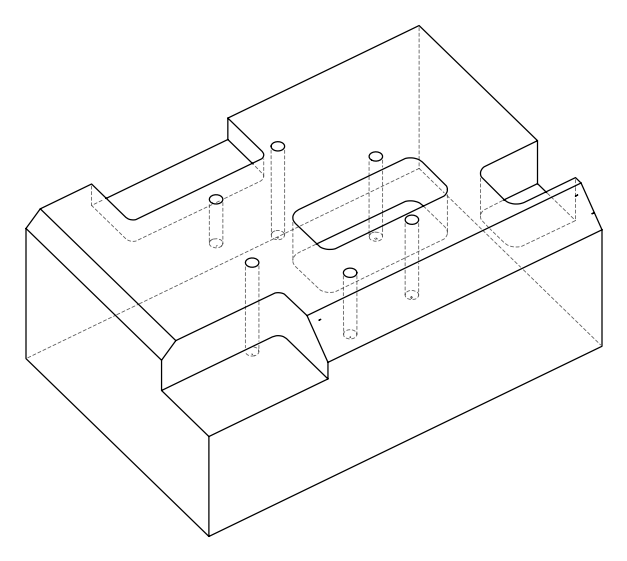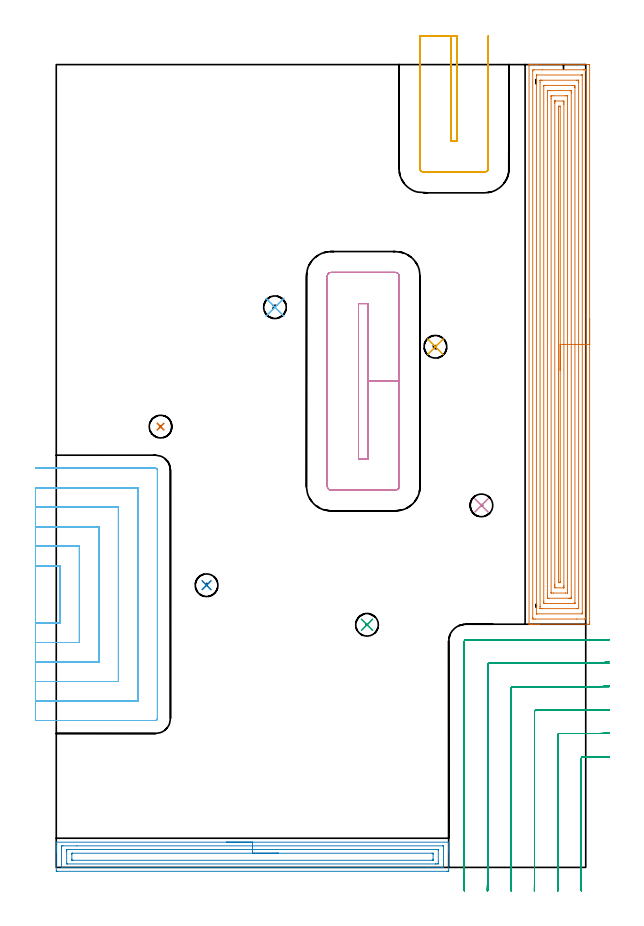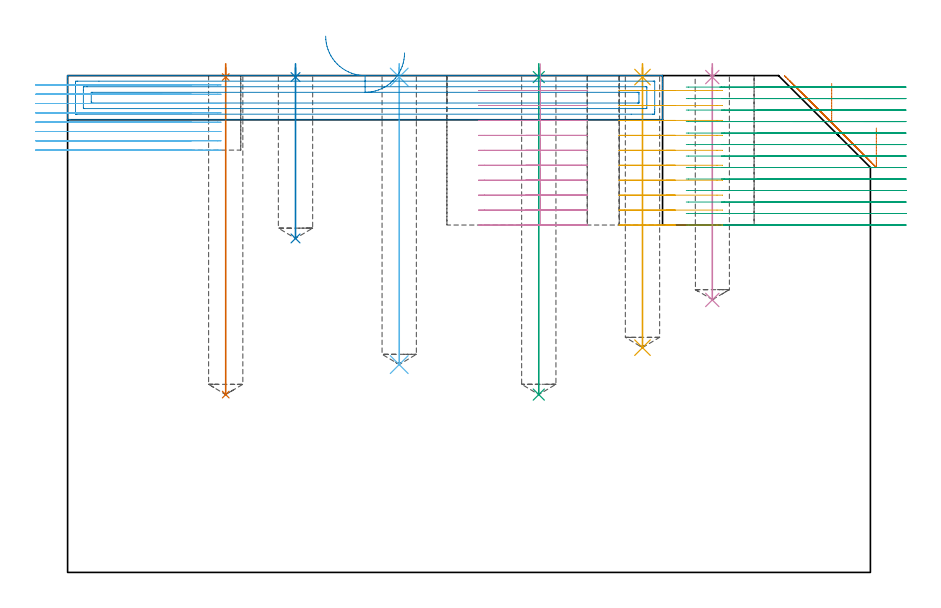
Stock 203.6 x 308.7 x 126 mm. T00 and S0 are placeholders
(PLAN: 18 operations, 5 tool changes, 76 min)
(1 SPOT_DRILL | STEP1POCKET | NXT0321_9005460120000 | 0.03 min | 0 mm3)
(2 SPOT_DRILL_1 | STEP1POCKET_1 | NXT0321_9005460120000 | 0.03 min | 1 mm3)
(3 SPOT_DRILL_2 | STEP1POCKET_2 | NXT0321_9005460120000 | 0.03 min | 0 mm3)
(4 SPOT_DRILL_3 | STEP1POCKET_3 | NXT0321_9005460120000 | 0.03 min | 1 mm3)
(5 SPOT_DRILL_4 | STEP1POCKET_4 | NXT0321_9005460120000 | 0.03 min | 1 mm3)
(6 SPOT_DRILL_5 | STEP1POCKET_5 | NXT0321_9005460120000 | 0.03 min | 0 mm3)
(7 DRILL_BLIND_HOLE_INTO_CENTER | STEP1POCKET | UGT0301_482 | 0.33 min | 4689 mm3)
(8 DRILL_BLIND_HOLE_INTO_CENTER_1 | STEP1POCKET_1 | UGT0301_482 | 0.17 min | 2342 mm3)
(9 DRILL_BLIND_HOLE_INTO_CENTER_2 | STEP1POCKET_2 | UGT0301_482 | 0.33 min | 4688 mm3)
(10 DRILL_BLIND_HOLE_INTO_CENTER_3 | STEP1POCKET_3 | UGT0301_482 | 0.24 min | 3266 mm3)
(11 DRILL_BLIND_HOLE_INTO_CENTER_4 | STEP1POCKET_4 | UGT0301_482 | 0.29 min | 3984 mm3)
(12 DRILL_BLIND_HOLE_INTO_CENTER_5 | STEP1POCKET_5 | UGT0301_482 | 0.3 min | 4237 mm3)
(13 AREA_MILL | FG_CHAMFER_SURFACE | UGT0205_001 | 15.75 min | 60637 mm3)
(14 AREA_MILL_1 | FG_CHAMFER_SURFACE_1 | UGT0205_001 | 5.1 min | 9861 mm3)
(15 MILL_CORNER_NOTCH_RECTANGULAR | CORNER_NOTCH_RECTANGULAR | NXT0201_011 | Follow Part, ap 3, ae 75% | 18.71 min | 183779 mm3)
(16 MILL_RECTANGULAR_POCKET | POCKET_RECTANGULAR_STRAIGHT | NXT0201_012 | Follow Part, ap 4, ae 75% | 8.28 min | 162235 mm3)
(17 MILL_SLOT | SLOT_PARTIAL_RECTANGULAR | NXT0201_012 | Follow Part, ap 4, ae 75% | 5.08 min | 77615 mm3)
(18 MILL_SLOT_1 | SLOT_PARTIAL_RECTANGULAR_1 | NXT0201_013 | Follow Part, ap 2.5, ae 75% | 21.25 min | 88507 mm3)
(TOOL NXT0321_9005460120000 | NC Spot Drill, 142deg, 12mm, Carbide, Uncoated | D12 PA142 FL30 Z2)
(TOOL UGT0301_482 | Carbide Drill 8.7 mm | D8.7 PA118 FL81 Z2)
(TOOL UGT0205_001 | Chamfer Mill 20 x 3 x 45 deg. | D20 FL50 Z2)
(TOOL NXT0201_011 | ENDMILL 12mm [2P460-1200-NA 1630] | D12 FL38 Z6)
(TOOL NXT0201_012 | ENDMILL 16mm [2P460-1600-NA 1630] | D16 FL38 Z6)
(TOOL NXT0201_013 | ENDMILL 10mm | D10 FL30 Z4)
(OP 1 SPOT_DRILL)
G17 G21 G94 G90
T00 M6
G54
G17 G0 G90 X40.1 Y169.5 S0 M3
G43 Z136. H0
G94 G81 G98 Z125.626 F250. R129.
G80
M5
M2
(OP 2 SPOT_DRILL_1)
G17 G21 G94 G90
T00 M6
G54
G17 G0 G90 X57.8 Y108.5 S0 M3
G43 Z136. H0
G94 G81 G98 Z125.626 F250. R129.
G80
M5
M2
(OP 3 SPOT_DRILL_2)
G17 G21 G94 G90
T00 M6
G54
G17 G0 G90 X119.5 Y93.3 S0 M3
G43 Z136. H0
G94 G81 G98 Z125.626 F250. R129.
G80
M5
M2
(OP 4 SPOT_DRILL_3)
G17 G21 G94 G90
T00 M6
G54
G17 G0 G90 X163.5 Y139.2 S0 M3
G43 Z136. H0
G94 G81 G98 Z125.626 F250. R129.
G80
M5
M2
(OP 5 SPOT_DRILL_4)
G17 G21 G94 G90
T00 M6
G54
G17 G0 G90 X145.8 Y200.2 S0 M3
G43 Z136. H0
G94 G81 G98 Z125.626 F250. R129.
G80
M5
M2
(OP 6 SPOT_DRILL_5)
G17 G21 G94 G90
T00 M6
G54
G17 G0 G90 X84.1 Y215.4 S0 M3
G43 Z136. H0
G94 G81 G98 Z125.626 F250. R129.
G80
M5
M2
(OP 7 DRILL_BLIND_HOLE_INTO_CENTER)
G17 G21 G94 G90
T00 M6
G54
G17 G0 G90 X40.1 Y169.5 S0 M3
G43 Z136. H0
G94 G81 G98 Z45.1 F250. R128.
G80
M5
M2
(OP 8 DRILL_BLIND_HOLE_INTO_CENTER_1)
G17 G21 G94 G90
T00 M6
G54
G17 G0 G90 X57.8 Y108.5 S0 M3
G43 Z136. H0
G94 G81 G98 Z84.7 F250. R128.
G80
M5
M2
(OP 9 DRILL_BLIND_HOLE_INTO_CENTER_2)
G17 G21 G94 G90
T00 M6
G54
G17 G0 G90 X119.5 Y93.3 S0 M3
G43 Z136. H0
G94 G81 G98 Z45.1 F250. R128.
G80
M5
M2
(OP 10 DRILL_BLIND_HOLE_INTO_CENTER_3)
G17 G21 G94 G90
T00 M6
G54
G17 G0 G90 X163.5 Y139.2 S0 M3
G43 Z136. H0
G94 G81 G98 Z69.1 F250. R128.
G80
M5
M2
(OP 11 DRILL_BLIND_HOLE_INTO_CENTER_4)
G17 G21 G94 G90
T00 M6
G54
G17 G0 G90 X145.8 Y200.2 S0 M3
G43 Z136. H0
G94 G81 G98 Z57. F250. R128.
G80
M5
M2
(OP 12 DRILL_BLIND_HOLE_INTO_CENTER_5)
G17 G21 G94 G90
T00 M6
G54
G17 G0 G90 X84.1 Y215.4 S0 M3
G43 Z136. H0
G94 G81 G98 Z52.7 F250. R128.
G80
M5
M2
(OP 13 AREA_MILL)
G17 G21 G94 G90
T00 M6
G54
G17 G0 G90 X205.1 Y211.1 S1061 M3
G43 Z136. H0
Z112.7
G94 G1 Y211.062 Z111.829 F250.
Y210.948 Z110.964
Y210.759 Z110.112
Y210.497 Z109.28
Y210.163 Z108.474
Y209.76 Z107.7
Y209.292 Z106.964
Y208.76 Z106.272
Y208.171 Z105.629
Y207.528 Z105.04
Y206.836 Z104.509
Y206.1 Z104.04
Y205.326 Z103.637
Y204.52 Z103.303
Y203.688 Z103.041
Y202.836 Z102.852
Y201.972 Z102.738
Y201.1 Z102.7
Y94.438
X205.099 Y94.095 Z102.701
X205.094 Y93.552 Z102.704
X205.091 Y93.508 Z102.706
X204.553 Y93.5 Z103.244
X185.604 Z122.191
X185.012 Z122.782
X184.42 Z123.376
X184.123 Z123.673
X183.532 Z124.264
X183.235 Z124.56
X182.641 Z125.159
X182.166 Z125.633
X181.833 Y93.507 Z125.959
X181.803 Y93.51 Z125.988
X181.8 Y93.649 Z126.
Y308.551
X181.803 Y308.691 Z125.988
X181.834 Y308.7 Z125.957
X182.166 Z125.633
X182.641 Z125.159
X183.235 Z124.56
X184.42 Z123.376
X185.012 Z122.782
X193.894 Z113.903
X204.553 Z103.244
X204.851 Y308.698 Z102.946
X205.092 Y308.69 Z102.706
X205.099 Y308.449 Z102.699
X205.1 Y201.1 Z102.7
X203.686 Z104.114
X203.685 Y95.878 Z104.115
Y95.859
X203.665 Y95.51 Z104.135
X203.152 Y95.502 Z104.648
X200.045 Y95.5 Z107.755
X184.123 Z123.677
X183.61 Y95.502 Z124.19
X183.235 Y95.51 Z124.565
X183.215 Y95.878 Z124.585
Y95.899
Y306.321
Y306.341
X183.235 Y306.69 Z124.565
X183.748 Y306.698 Z124.052
X186.855 Y306.7 Z120.945
X202.777 Z105.023
X203.29 Y306.698 Z104.51
X203.665 Y306.69 Z104.135
X203.685 Y306.321 Z104.115
Y306.301
X203.686 Y201.1 Z104.114
X202.271 Z105.529
Y98.169
X202.269 Y97.662 Z105.531
X202.267 Y97.566 Z105.533
X202.265 Y97.523 Z105.535
X202.254 Y97.51 Z105.546
X202.211 Y97.507 Z105.589
X202.049 Y97.501 Z105.751
X184.85 Y97.5 Z122.95
X184.743 Y97.502 Z123.057
X184.657 Y97.506 Z123.143
X184.634 Y97.51 Z123.166
X184.633 Y97.514 Z123.167
X184.631 Y97.534 Z123.169
X184.629 Y97.662 Z123.171
Y304.031
X184.631 Y304.538 Z123.169
X184.633 Y304.634 Z123.167
X184.635 Y304.677 Z123.165
X184.646 Y304.69 Z123.154
X184.689 Y304.693 Z123.111
X184.851 Y304.699 Z122.949
X202.05 Y304.7 Z105.75
X202.157 Y304.698 Z105.643
X202.243 Y304.694 Z105.557
X202.266 Y304.69 Z105.534
X202.267 Y304.686 Z105.533
X202.269 Y304.666 Z105.531
X202.271 Y304.538 Z105.529
Y201.1
X200.857 Z106.943
Y100.337
X200.855 Y99.591 Z106.945
X200.853 Y99.54 Z106.947
X200.851 Y99.518 Z106.949
X200.84 Y99.51 Z106.96
X200.737 Y99.506 Z107.063
X200.529 Y99.502 Z107.271
X200.112 Y99.5 Z107.688
X186.733 Z121.067
X186.35 Y99.502 Z121.45
X186.158 Y99.505 Z121.642
X186.063 Y99.51 Z121.737
X186.049 Y99.513 Z121.751
X186.047 Y99.528 Z121.753
X186.045 Y99.563 Z121.755
X186.043 Y100.193 Z121.757
Y100.337
Y301.863
X186.044 Y302.609 Z121.756
X186.047 Y302.66 Z121.753
X186.049 Y302.682 Z121.751
X186.06 Y302.69 Z121.74
X186.163 Y302.694 Z121.637
X186.371 Y302.697 Z121.429
X186.788 Y302.7 Z121.012
X200.166 Z107.634
X200.55 Y302.698 Z107.25
X200.742 Y302.695 Z107.058
X200.837 Y302.69 Z106.963
X200.851 Y302.687 Z106.949
X200.853 Y302.672 Z106.947
X200.855 Y302.637 Z106.945
X200.857 Y302.007 Z106.943
Y301.863
Y201.1
X199.443 Z108.357
Y101.9
X199.44 Y101.68 Z108.36
X199.436 Y101.535 Z108.364
X199.431 Y101.509 Z108.369
X199.416 Y101.505 Z108.384
X199.378 Y101.502 Z108.422
X199.224 Y101.5 Z108.576
X198.953 Z108.847
X188.294 Z119.506
X187.676 Y101.506 Z120.124
X187.477 Y101.51 Z120.323
X187.463 Y101.9 Z120.337
X187.459 Y102.12 Z120.341
X187.457 Y102.34 Z120.343
Y300.3
X187.459 Y300.52 Z120.341
X187.464 Y300.665 Z120.336
X187.469 Y300.691 Z120.331
X187.484 Y300.695 Z120.316
X187.522 Y300.698 Z120.278
X187.676 Y300.7 Z120.124
X187.947 Z119.853
X198.606 Z109.194
X199.224 Y300.694 Z108.576
X199.423 Y300.69 Z108.377
X199.437 Y300.3 Z108.363
X199.441 Y300.08 Z108.359
X199.443 Y299.86 Z108.357
Y201.1
X198.029 Z109.771
X198.028 Y103.904 Z109.772
X198.026 Y103.612 Z109.774
X198.024 Y103.54 Z109.776
X198.022 Y103.512 Z109.778
X197.983 Y103.509 Z109.817
X197.847 Y103.502 Z109.953
X197.447 Y103.501 Z110.353
X196.961 Y103.5 Z110.839
X189.453 Y103.501 Z118.347
X188.964 Y103.503 Z118.836
X188.889 Y103.51 Z118.911
X188.878 Y103.514 Z118.922
X188.876 Y103.537 Z118.924
X188.873 Y103.594 Z118.927
X188.872 Y103.904 Z118.928
X188.871 Y104.488 Z118.929
X188.872 Y298.296 Z118.928
X188.874 Y298.588 Z118.926
X188.876 Y298.66 Z118.924
X188.878 Y298.688 Z118.922
X188.917 Y298.691 Z118.883
X189.053 Y298.698 Z118.747
X189.453 Y298.699 Z118.347
X189.939 Y298.7 Z117.861
X197.447 Y298.699 Z110.353
X197.936 Y298.697 Z109.864
X198.011 Y298.69 Z109.789
X198.022 Y298.686 Z109.778
X198.024 Y298.663 Z109.776
X198.027 Y298.606 Z109.773
X198.028 Y298.296 Z109.772
X198.029 Y297.712 Z109.771
Y201.1
X196.615 Z111.185
Y106.579
X196.614 Y105.687 Z111.186
X196.612 Y105.633 Z111.188
X196.608 Y105.577 Z111.192
X196.6 Y105.51 Z111.2
X196.559 Y105.509 Z111.241
X195.856 Y105.501 Z111.944
X191.229 Y105.5 Z116.571
X190.524 Y105.504 Z117.276
X190.341 Y105.51 Z117.459
X190.292 Y105.527 Z117.508
X190.288 Y105.631 Z117.512
X190.286 Y105.687 Z117.514
X190.285 Y295.621 Z117.515
X190.286 Y296.513 Z117.514
X190.287 Y296.567 Z117.513
X190.292 Y296.623 Z117.508
X190.3 Y296.69 Z117.5
X190.341 Y296.691 Z117.459
X191.043 Y296.699 Z116.757
X195.671 Z112.129
X196.376 Y296.696 Z111.424
X196.559 Y296.69 Z111.241
X196.608 Y296.673 Z111.192
X196.612 Y296.569 Z111.188
X196.614 Y296.513 Z111.186
X196.615 Y201.1 Z111.185
X195.2 Z112.6
Y108.362
X195.199 Y107.944 Z112.601
X195.194 Y107.524 Z112.606
X195.192 Y107.509 Z112.608
X195.184 Y107.505 Z112.616
X195.158 Y107.502 Z112.642
X195.104 Y107.5 Z112.696
X194.997 Z112.803
X192.088 Z115.712
X191.709 Y107.51 Z116.091
X191.705 Y107.63 Z116.095
X191.701 Y107.889 Z116.099
X191.7 Y108.362 Z116.1
Y108.782
Y293.838
X191.701 Y294.256 Z116.099
X191.706 Y294.676 Z116.094
X191.708 Y294.691 Z116.092
X191.716 Y294.695 Z116.084
X191.742 Y294.698 Z116.058
X191.795 Y294.7 Z116.005
X191.903 Z115.897
X194.812 Z112.988
X195.191 Y294.69 Z112.609
X195.194 Y294.57 Z112.606
X195.199 Y294.311 Z112.601
X195.2 Y293.838 Z112.6
Y293.418
Y201.1
X193.786 Z114.014
Y110.066
X193.782 Y109.715 Z114.018
X193.779 Y109.54 Z114.021
X193.773 Y109.51 Z114.027
X193.723 Y109.506 Z114.077
X193.647 Y109.502 Z114.153
X193.185 Y109.504 Z114.615
X193.132 Y109.508 Z114.668
X193.12 Y109.511 Z114.68
X193.118 Y109.523 Z114.682
X193.116 Y109.561 Z114.684
X193.114 Y109.72 Z114.686
Y292.392
X193.116 Y292.561 Z114.684
X193.118 Y292.644 Z114.682
X193.12 Y292.681 Z114.68
X193.13 Y292.69 Z114.67
X193.255 Y292.696 Z114.545
X193.715 Y292.695 Z114.085
X193.768 Y292.692 Z114.032
X193.78 Y292.689 Z114.02
X193.782 Y292.677 Z114.018
X193.784 Y292.639 Z114.016
X193.786 Y292.48 Z114.014
Y201.1
Y200.228 Z114.052
Y199.364 Z114.166
Y198.512 Z114.355
Y197.68 Z114.617
Y196.874 Z114.951
Y196.1 Z115.354
Y195.364 Z115.822
Y194.672 Z116.353
Y194.029 Z116.943
Y193.44 Z117.586
Y192.908 Z118.278
Y192.44 Z119.014
Y192.037 Z119.788
Y191.703 Z120.594
Y191.441 Z121.426
Y191.252 Z122.277
Y191.138 Z123.142
Y191.1 Z124.014
G0 Z136.
M5
M2
(OP 14 AREA_MILL_1)
G17 G21 G94 G90
T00 M6
G54
G17 G0 G90 X65.45 Y9.7 S1061 M3
G43 Z136. H0
G94 G1 X65.488 Z135.128 F250.
X65.602 Z134.263
X65.791 Z133.412
X66.053 Z132.58
X66.387 Z131.774
X66.79 Z131.
X67.258 Z130.264
X67.79 Z129.572
X68.379 Z128.929
X69.022 Z128.339
X69.714 Z127.808
X70.45 Z127.34
X71.224 Z126.937
X72.03 Z126.603
X72.862 Z126.341
X73.714 Z126.152
X74.578 Z126.038
X75.45 Z126.
X150.757
X150.89 Y9.698 Z125.989
X150.897 Y9.59 Z125.882
X150.9 Y9.474 Z125.773
Y8.787 Z125.087
Y8.157 Z124.456
Y7.598 Z123.894
Y7.318 Z123.615
Y6.723 Z123.02
Y6.444 Z122.741
Y5.849 Z122.143
Y-1.147 Z115.15
X150.896 Y-1.448 Z114.849
X150.89 Y-1.492 Z114.805
X150.844 Y-1.499 Z114.799
X150.312 Y-1.5 Z114.8
X0.588
X0.051 Y-1.494 Z114.803
X0.01 Y-1.492 Z114.806
X0. Y-1.444 Z114.853
Y5.849 Z122.143
Y6.444 Z122.741
Y6.723 Z123.02
Y7.318 Z123.615
Y7.598 Z123.894
Y8.157 Z124.456
Y8.472 Z124.771
Y9.347 Z125.646
Y9.474 Z125.773
X0.003 Y9.59 Z125.882
X0.01 Y9.698 Z125.989
X0.143 Y9.7 Z126.
X75.45
Y8.286 Z124.586
X148.529 Y8.285 Z124.585
X148.721 Y8.284 Z124.584
X148.862 Y8.28 Z124.58
X148.89 Y8.279 Z124.579
X148.894 Y8.26 Z124.56
X148.897 Y8.238 Z124.538
X148.9 Y8.109 Z124.409
Y1.113 Z117.413
X148.896 Y0.602 Z116.902
X148.891 Y0.248 Z116.548
X148.87 Y-0.079 Z116.221
X148.529 Y-0.083 Z116.217
X148.338 Y-0.085 Z116.215
X142.936 Y-0.086 Z116.214
X2.371 Y-0.085 Z116.215
X2.179 Y-0.084 Z116.216
X2.038 Y-0.08 Z116.22
X2.01 Y-0.079 Z116.221
X2.006 Y-0.061 Z116.239
X2.003 Y-0.038 Z116.262
X2.001 Y0.091 Z116.391
X2. Y7.087 Z123.387
X2.004 Y7.598 Z123.898
X2.009 Y7.952 Z124.252
X2.03 Y8.279 Z124.579
X2.371 Y8.283 Z124.583
X2.562 Y8.285 Z124.585
X7.952 Y8.286 Z124.586
X75.45
Y6.871 Z123.171
X146.597
X146.747 Y6.869 Z123.169
X146.888 Y6.865 Z123.165
X146.895 Y6.723 Z123.023
X146.899 Y6.574 Z122.874
X146.9 Y2.201 Z118.501
X146.894 Y1.477 Z117.777
X146.891 Y1.335 Z117.635
X146.747 Y1.333 Z117.633
X146.007 Y1.329 Z117.629
X145.856 Y1.328 Z117.628
X4.303 Y1.329 Z117.629
X4.153 Y1.331 Z117.631
X4.012 Y1.335 Z117.635
X4.005 Y1.477 Z117.777
X4.001 Y1.626 Z117.926
X4. Y5.999 Z122.299
X4.006 Y6.723 Z123.023
X4.009 Y6.864 Z123.164
X4.153 Y6.867 Z123.167
X4.893 Y6.871 Z123.171
X5.044
X75.45
Y5.457 Z121.757
X144.473
X144.783 Y5.456 Z121.756
X144.838 Y5.454 Z121.754
X144.89 Y5.451 Z121.751
X144.893 Y5.373 Z121.673
X144.9 Y5.038 Z121.338
Y3.226 Z119.526
X144.897 Y2.82 Z119.12
X144.894 Y2.77 Z119.07
X144.89 Y2.751 Z119.051
X144.86 Y2.748 Z119.048
X144.73 Y2.744 Z119.044
X144.565 Y2.743 Z119.043
X6.427
X6.117 Y2.744 Z119.044
X6.062 Y2.746 Z119.046
X6.01 Y2.749 Z119.049
X6.007 Y2.827 Z119.127
X6. Y3.162 Z119.462
Y4.974 Z121.274
X6.003 Y5.38 Z121.68
X6.006 Y5.43 Z121.73
X6.01 Y5.449 Z121.749
X6.04 Y5.452 Z121.752
X6.17 Y5.455 Z121.755
X6.335 Y5.457 Z121.757
X75.45
X76.322 Z121.795
X77.186 Z121.909
X78.038 Z122.098
X78.87 Z122.36
X79.676 Z122.694
X80.45 Z123.097
X81.186 Z123.566
X81.878 Z124.097
X82.521 Z124.686
X83.11 Z125.329
X83.642 Z126.022
X84.11 Z126.757
X84.513 Z127.531
X84.847 Z128.337
X85.109 Z129.169
X85.298 Z130.021
X85.412 Z130.886
X85.45 Z131.757
G0 Z136.
M5
M2
(OP 15 MILL_CORNER_NOTCH_RECTANGULAR)
G17 G21 G94 G90
T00 M6
G54
G17 G0 G90 X212.598 Y42.628 S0 M3
G43 Z136. H1
Z123.085
G94 G1 X209.6 Y42.526 F250.
G2 X208.072 Y42.5 R45. F500.
G1 X202.496
G3 X201.9 Y41.904 R0.6
G1 Y-4.756
G2 X201.883 Y-6. R45.
G1 X201.8 Y-8.999 F250.
G0 Z136.
X212.597 Y51.66
Z123.085
G1 X209.6 Y51.532
G2 X208.072 Y51.5 R36. F500.
G1 X193.496
G3 X192.9 Y50.904 R0.6
G1 Y-4.756
G2 X192.879 Y-6. R36.
G1 X192.775 Y-8.998 F250.
G0 Z136.
X212.595 Y60.713
Z123.085
G1 X209.6 Y60.543
G2 X208.072 Y60.5 R27. F500.
G1 X184.496
G3 X183.9 Y59.904 R0.6
G1 Y-4.756
G2 X183.871 Y-6. R27.
G1 X183.733 Y-8.997 F250.
G0 Z136.
X212.589 Y69.82
Z123.085
G1 X209.6 Y69.565
G2 X208.072 Y69.5 R18. F500.
G1 X175.496
G3 X174.9 Y68.904 R0.6
G1 Y-4.756
G2 X174.857 Y-6. R18.
G1 X174.65 Y-8.993 F250.
G0 Z136.
X212.556 Y79.14
Z123.085
G1 X209.6 Y78.631
G2 X208.072 Y78.5 R9. F500.
G1 X166.497
G3 X165.9 Y77.903 R0.6
G1 Y-4.756
G2 X165.814 Y-6. R9.
G1 X165.399 Y-8.971 F250.
G0 Z136.
X211.072 Y87.5
Z123.085
G1 X208.072
X157.497 F500.
G3 X156.9 Y86.903 R0.6
G1 Y-4.756
Y-7.756 F250.
G0 Z136.
X212.598 Y42.628
Z120.169
G1 X209.6 Y42.526
G2 X208.072 Y42.5 R45. F500.
G1 X202.496
G3 X201.9 Y41.904 R0.6
G1 Y-5.958
Y-6.
X201.897 Y-9. F250.
G0 Z136.
X212.597 Y51.66
Z120.169
G1 X209.6 Y51.532
G2 X208.072 Y51.5 R36. F500.
G1 X193.496
G3 X192.9 Y50.904 R0.6
G1 Y-5.958
Y-6.
X192.896 Y-9. F250.
G0 Z136.
X212.595 Y60.713
Z120.169
G1 X209.6 Y60.543
G2 X208.072 Y60.5 R27. F500.
G1 X184.496
G3 X183.9 Y59.904 R0.6
G1 Y-5.958
Y-6.
X183.895 Y-9. F250.
G0 Z136.
X212.589 Y69.82
Z120.169
G1 X209.6 Y69.565
G2 X208.072 Y69.5 R18. F500.
G1 X175.496
G3 X174.9 Y68.904 R0.6
G1 Y-5.958
Y-6.
X174.893 Y-9. F250.
G0 Z136.
X212.556 Y79.14
Z120.169
G1 X209.6 Y78.631
G2 X208.072 Y78.5 R9. F500.
G1 X166.497
G3 X165.9 Y77.903 R0.6
G1 Y-5.958
Y-6.
X165.886 Y-9. F250.
G0 Z136.
X211.072 Y87.5
Z120.169
G1 X208.072
X157.497 F500.
G3 X156.9 Y86.903 R0.6
G1 Y-5.958
Y-8.958 F250.
G0 Z136.
X212.598 Y42.628
Z117.254
G1 X209.6 Y42.526
G2 X208.072 Y42.5 R45. F500.
G1 X202.496
G3 X201.9 Y41.904 R0.6
G1 Y-6.
Y-9. F250.
G0 Z136.
X212.597 Y51.66
Z117.254
G1 X209.6 Y51.532
G2 X208.072 Y51.5 R36. F500.
G1 X193.496
G3 X192.9 Y50.904 R0.6
G1 Y-6.
Y-9. F250.
G0 Z136.
X212.595 Y60.713
Z117.254
G1 X209.6 Y60.543
G2 X208.072 Y60.5 R27. F500.
G1 X184.496
G3 X183.9 Y59.904 R0.6
G1 Y-6.
Y-9. F250.
G0 Z136.
X212.589 Y69.82
Z117.254
G1 X209.6 Y69.565
G2 X208.072 Y69.5 R18. F500.
G1 X175.496
G3 X174.9 Y68.904 R0.6
G1 Y-6.
Y-9. F250.
G0 Z136.
X212.556 Y79.14
Z117.254
G1 X209.6 Y78.631
G2 X208.072 Y78.5 R9. F500.
G1 X166.497
G3 X165.9 Y77.903 R0.6
G1 Y-6.
Y-9. F250.
G0 Z136.
X211.072 Y87.5
Z117.254
G1 X208.072
X157.497 F500.
G3 X156.9 Y86.903 R0.6
G1 Y-6.
Y-9. F250.
G0 Z136.
X212.598 Y42.628
Z114.338
G1 X209.6 Y42.526
G2 X208.072 Y42.5 R45. F500.
G1 X202.496
G3 X201.9 Y41.904 R0.6
G1 Y-6.
Y-9. F250.
G0 Z136.
X212.597 Y51.66
Z114.338
G1 X209.6 Y51.532
G2 X208.072 Y51.5 R36. F500.
G1 X193.496
G3 X192.9 Y50.904 R0.6
G1 Y-6.
Y-9. F250.
G0 Z136.
X212.595 Y60.713
Z114.338
G1 X209.6 Y60.543
G2 X208.072 Y60.5 R27. F500.
G1 X184.496
G3 X183.9 Y59.904 R0.6
G1 Y-6.
Y-9. F250.
G0 Z136.
X212.589 Y69.82
Z114.338
G1 X209.6 Y69.565
G2 X208.072 Y69.5 R18. F500.
G1 X175.497
G3 X174.9 Y68.903 R0.6
G1 Y-6.
Y-9. F250.
G0 Z136.
X212.556 Y79.14
Z114.338
G1 X209.6 Y78.631
G2 X208.072 Y78.5 R9. F500.
G1 X166.497
G3 X165.9 Y77.903 R0.6
G1 Y-6.
Y-9. F250.
G0 Z136.
X211.072 Y87.5
Z114.338
G1 X208.072
X157.497 F500.
G3 X156.9 Y86.903 R0.6
G1 Y-6.
Y-9. F250.
G0 Z136.
X212.598 Y42.621
Z111.423
G1 X209.6 Y42.524
G2 X208.139 Y42.5 R45. F500.
G1 X202.496
G3 X201.9 Y41.904 R0.6
G1 Y-6.
Y-9. F250.
G0 Z136.
X212.598 Y51.651
Z111.423
G1 X209.6 Y51.53
G2 X208.139 Y51.5 R36. F500.
G1 X193.496
G3 X192.9 Y50.904 R0.6
G1 Y-6.
Y-9. F250.
G0 Z136.
X212.596 Y60.702
Z111.423
G1 X209.6 Y60.54
G2 X208.139 Y60.5 R27. F500.
G1 X184.496
G3 X183.9 Y59.904 R0.6
G1 Y-6.
Y-9. F250.
G0 Z136.
X212.59 Y69.803
Z111.423
G1 X209.6 Y69.559
G2 X208.139 Y69.5 R18. F500.
G1 X175.496
G3 X174.9 Y68.904 R0.6
G1 Y-6.
Y-9. F250.
G0 Z136.
X212.56 Y79.106
Z111.423
G1 X209.6 Y78.619
G2 X208.139 Y78.5 R9. F500.
G1 X166.497
G3 X165.9 Y77.903 R0.6
G1 Y-6.
Y-9. F250.
G0 Z136.
X211.139 Y87.5
Z111.423
G1 X208.139
X157.497 F500.
G3 X156.9 Y86.903 R0.6
G1 Y-6.
Y-9. F250.
G0 Z136.
X212.6 Y42.508
Z108.508
G1 X209.6 Y42.5
X209.487 F500.
X202.496
G3 X201.9 Y41.904 R0.6
G1 Y-6.
Y-9. F250.
G0 Z136.
X212.6 Y51.51
Z108.508
G1 X209.6 Y51.5
X209.487 F500.
X193.496
G3 X192.9 Y50.904 R0.6
G1 Y-6.
Y-9. F250.
G0 Z136.
X212.6 Y60.513
Z108.508
G1 X209.6 Y60.5
X209.487 F500.
X184.496
G3 X183.9 Y59.904 R0.6
G1 Y-6.
Y-9. F250.
G0 Z136.
X212.6 Y69.519
Z108.508
G1 X209.6 Y69.5
X209.487 F500.
X175.497
G3 X174.9 Y68.903 R0.6
G1 Y-6.
Y-9. F250.
G0 Z136.
X212.6 Y78.538
Z108.508
G1 X209.6 Y78.501
X209.487 Y78.5 F500.
X166.497
G3 X165.9 Y77.903 R0.6
G1 Y-6.
Y-9. F250.
G0 Z136.
X212.487 Y87.5
Z108.508
G1 X209.487
X157.497 F500.
G3 X156.9 Y86.903 R0.6
G1 Y-6.
Y-9. F250.
G0 Z136.
X212.6 Y42.5
Z105.592
G1 X209.6
X202.496 F500.
G3 X201.9 Y41.904 R0.6
G1 Y-6.
Y-9. F250.
G0 Z136.
X212.6 Y51.5
Z105.592
G1 X209.6
X193.496 F500.
G3 X192.9 Y50.904 R0.6
G1 Y-6.
Y-9. F250.
G0 Z136.
X212.6 Y60.5
Z105.592
G1 X209.6
X184.496 F500.
G3 X183.9 Y59.904 R0.6
G1 Y-6.
Y-9. F250.
G0 Z136.
X212.6 Y69.5
Z105.592
G1 X209.6
X175.497 F500.
G3 X174.9 Y68.903 R0.6
G1 Y-6.
Y-9. F250.
G0 Z136.
X212.6 Y78.5
Z105.592
G1 X209.6
X166.497 F500.
G3 X165.9 Y77.903 R0.6
G1 Y-6.
Y-9. F250.
G0 Z136.
X212.6 Y87.5
Z105.592
G1 X209.6
X157.497 F500.
G3 X156.9 Y86.903 R0.6
G1 Y-6.
Y-9. F250.
G0 Z136.
X212.6 Y42.5
Z102.677
G1 X209.6
X202.496 F500.
G3 X201.9 Y41.904 R0.6
G1 Y-6.
Y-9. F250.
G0 Z136.
X212.6 Y51.5
Z102.677
G1 X209.6
X193.496 F500.
G3 X192.9 Y50.904 R0.6
G1 Y-6.
Y-9. F250.
G0 Z136.
X212.6 Y60.5
Z102.677
G1 X209.6
X184.496 F500.
G3 X183.9 Y59.904 R0.6
G1 Y-6.
Y-9. F250.
G0 Z136.
X212.6 Y69.5
Z102.677
G1 X209.6
X175.496 F500.
G3 X174.9 Y68.904 R0.6
G1 Y-6.
Y-9. F250.
G0 Z136.
X212.6 Y78.5
Z102.677
G1 X209.6
X166.497 F500.
G3 X165.9 Y77.903 R0.6
G1 Y-6.
Y-9. F250.
G0 Z136.
X212.6 Y87.5
Z102.677
G1 X209.6
X157.497 F500.
G3 X156.9 Y86.903 R0.6
G1 Y-6.
Y-9. F250.
G0 Z136.
X212.6 Y42.5
Z99.762
G1 X209.6
X202.496 F500.
G3 X201.9 Y41.904 R0.6
G1 Y-6.
Y-9. F250.
G0 Z136.
X212.6 Y51.5
Z99.762
G1 X209.6
X193.496 F500.
G3 X192.9 Y50.904 R0.6
G1 Y-6.
Y-9. F250.
G0 Z136.
X212.6 Y60.5
Z99.762
G1 X209.6
X184.496 F500.
G3 X183.9 Y59.904 R0.6
G1 Y-6.
Y-9. F250.
G0 Z136.
X212.6 Y69.5
Z99.762
G1 X209.6
X175.496 F500.
G3 X174.9 Y68.904 R0.6
G1 Y-6.
Y-9. F250.
G0 Z136.
X212.6 Y78.5
Z99.762
G1 X209.6
X166.497 F500.
G3 X165.9 Y77.903 R0.6
G1 Y-6.
Y-9. F250.
G0 Z136.
X212.6 Y87.5
Z99.762
G1 X209.6
X157.497 F500.
G3 X156.9 Y86.903 R0.6
G1 Y-6.
Y-9. F250.
G0 Z136.
X212.6 Y42.5
Z96.846
G1 X209.6
X202.496 F500.
G3 X201.9 Y41.904 R0.6
G1 Y-6.
Y-9. F250.
G0 Z136.
X212.6 Y51.5
Z96.846
G1 X209.6
X193.496 F500.
G3 X192.9 Y50.904 R0.6
G1 Y-6.
Y-9. F250.
G0 Z136.
X212.6 Y60.5
Z96.846
G1 X209.6
X184.496 F500.
G3 X183.9 Y59.904 R0.6
G1 Y-6.
Y-9. F250.
G0 Z136.
X212.6 Y69.5
Z96.846
G1 X209.6
X175.496 F500.
G3 X174.9 Y68.904 R0.6
G1 Y-6.
Y-9. F250.
G0 Z136.
X212.6 Y78.5
Z96.846
G1 X209.6
X166.497 F500.
G3 X165.9 Y77.903 R0.6
G1 Y-6.
Y-9. F250.
G0 Z136.
X212.6 Y87.5
Z96.846
G1 X209.6
X157.497 F500.
G3 X156.9 Y86.903 R0.6
G1 Y-6.
Y-9. F250.
G0 Z136.
X212.6 Y42.5
Z93.931
G1 X209.6
X202.496 F500.
G3 X201.9 Y41.904 R0.6
G1 Y-6.
Y-9. F250.
G0 Z136.
X212.6 Y51.5
Z93.931
G1 X209.6
X193.496 F500.
G3 X192.9 Y50.904 R0.6
G1 Y-6.
Y-9. F250.
G0 Z136.
X212.6 Y60.5
Z93.931
G1 X209.6
X184.496 F500.
G3 X183.9 Y59.904 R0.6
G1 Y-6.
Y-9. F250.
G0 Z136.
X212.6 Y69.5
Z93.931
G1 X209.6
X175.496 F500.
G3 X174.9 Y68.904 R0.6
G1 Y-6.
Y-9. F250.
G0 Z136.
X212.6 Y78.5
Z93.931
G1 X209.6
X166.497 F500.
G3 X165.9 Y77.903 R0.6
G1 Y-6.
Y-9. F250.
G0 Z136.
X212.6 Y87.5
Z93.931
G1 X209.6
X157.497 F500.
G3 X156.9 Y86.903 R0.6
G1 Y-6.
Y-9. F250.
G0 Z136.
X212.6 Y42.5
Z91.015
G1 X209.6
X202.496 F500.
G3 X201.9 Y41.904 R0.6
G1 Y-6.
Y-9. F250.
G0 Z136.
X212.6 Y51.5
Z91.015
G1 X209.6
X193.496 F500.
G3 X192.9 Y50.904 R0.6
G1 Y-6.
Y-9. F250.
G0 Z136.
X212.6 Y60.5
Z91.015
G1 X209.6
X184.496 F500.
G3 X183.9 Y59.904 R0.6
G1 Y-6.
Y-9. F250.
G0 Z136.
X212.6 Y69.5
Z91.015
G1 X209.6
X175.496 F500.
G3 X174.9 Y68.904 R0.6
G1 Y-6.
Y-9. F250.
G0 Z136.
X212.6 Y78.5
Z91.015
G1 X209.6
X166.497 F500.
G3 X165.9 Y77.903 R0.6
G1 Y-6.
Y-9. F250.
G0 Z136.
X212.6 Y87.5
Z91.015
G1 X209.6
X157.497 F500.
G3 X156.9 Y86.903 R0.6
G1 Y-6.
Y-9. F250.
G0 Z136.
X212.6 Y42.5
Z88.1
G1 X209.6
X202.496 F500.
G3 X201.9 Y41.904 R0.6
G1 Y-6.
Y-9. F250.
G0 Z136.
X212.6 Y51.5
Z88.1
G1 X209.6
X193.496 F500.
G3 X192.9 Y50.904 R0.6
G1 Y-6.
Y-9. F250.
G0 Z136.
X212.6 Y60.5
Z88.1
G1 X209.6
X184.496 F500.
G3 X183.9 Y59.904 R0.6
G1 Y-6.
Y-9. F250.
G0 Z136.
X212.6 Y69.5
Z88.1
G1 X209.6
X175.496 F500.
G3 X174.9 Y68.904 R0.6
G1 Y-6.
Y-9. F250.
G0 Z136.
X212.6 Y78.5
Z88.1
G1 X209.6
X166.497 F500.
G3 X165.9 Y77.903 R0.6
G1 Y-6.
Y-9. F250.
G0 Z136.
X212.6 Y87.5
Z88.1
G1 X209.6
X157.497 F500.
G3 X156.9 Y86.903 R0.6
G1 Y-6.
Y-9. F250.
G0 Z136.
M5
M2
(OP 16 MILL_RECTANGULAR_POCKET)
G17 G21 G94 G90
T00 M6
G54
G17 G0 G90 X119.9 Y161.609 S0 M3
G43 Z136. H1
Z129.
G94 G1 Y186.95 Z122.21 F250.
Y216.8 F500.
X116.2
Y157.1
X119.9
Y186.95
X131.9
Y227.3
G3 X130.4 Y228.8 R1.5
G1 X105.7
G3 X104.2 Y227.3 R1.5
G1 Y146.6
G3 X105.7 Y145.1 R1.5
G1 X130.4
G3 X131.9 Y146.6 R1.5
G1 Y186.95
Y187.95
G0 X119.9 Y161.609 Z125.21
G1 Y186.95 Z118.42 F250.
Y216.8 F500.
X116.2
Y157.1
X119.9
Y186.95
X131.9
Y227.3
G3 X130.4 Y228.8 R1.5
G1 X105.7
G3 X104.2 Y227.3 R1.5
G1 Y146.6
G3 X105.7 Y145.1 R1.5
G1 X130.4
G3 X131.9 Y146.6 R1.5
G1 Y186.95
Y187.95
G0 X119.9 Y161.609 Z121.42
G1 Y186.95 Z114.63 F250.
Y216.8 F500.
X116.2
Y157.1
X119.9
Y186.95
X131.9
Y227.3
G3 X130.4 Y228.8 R1.5
G1 X105.7
G3 X104.2 Y227.3 R1.5
G1 Y146.6
G3 X105.7 Y145.1 R1.5
G1 X130.4
G3 X131.9 Y146.6 R1.5
G1 Y186.95
Y187.95
G0 X119.9 Y161.609 Z117.63
G1 Y186.95 Z110.84 F250.
Y216.8 F500.
X116.2
Y157.1
X119.9
Y186.95
X131.9
Y227.3
G3 X130.4 Y228.8 R1.5
G1 X105.7
G3 X104.2 Y227.3 R1.5
G1 Y146.6
G3 X105.7 Y145.1 R1.5
G1 X130.4
G3 X131.9 Y146.6 R1.5
G1 Y186.95
Y187.95
G0 X119.9 Y161.609 Z113.84
G1 Y186.95 Z107.05 F250.
Y216.8 F500.
X116.2
Y157.1
X119.9
Y186.95
X131.9
Y227.3
G3 X130.4 Y228.8 R1.5
G1 X105.7
G3 X104.2 Y227.3 R1.5
G1 Y146.6
G3 X105.7 Y145.1 R1.5
G1 X130.4
G3 X131.9 Y146.6 R1.5
G1 Y186.95
Y187.95
G0 X119.9 Y161.609 Z110.05
G1 Y186.95 Z103.26 F250.
Y216.8 F500.
X116.2
Y157.1
X119.9
Y186.95
X131.9
Y227.3
G3 X130.4 Y228.8 R1.5
G1 X105.7
G3 X104.2 Y227.3 R1.5
G1 Y146.6
G3 X105.7 Y145.1 R1.5
G1 X130.4
G3 X131.9 Y146.6 R1.5
G1 Y186.95
Y187.95
G0 X119.9 Y161.609 Z106.26
G1 Y186.95 Z99.47 F250.
Y216.8 F500.
X116.2
Y157.1
X119.9
Y186.95
X131.9
Y227.3
G3 X130.4 Y228.8 R1.5
G1 X105.7
G3 X104.2 Y227.3 R1.5
G1 Y146.6
G3 X105.7 Y145.1 R1.5
G1 X130.4
G3 X131.9 Y146.6 R1.5
G1 Y186.95
Y187.95
G0 X119.9 Y161.609 Z102.47
G1 Y186.95 Z95.68 F250.
Y216.8 F500.
X116.2
Y157.1
X119.9
Y186.95
X131.9
Y227.3
G3 X130.4 Y228.8 R1.5
G1 X105.7
G3 X104.2 Y227.3 R1.5
G1 Y146.6
G3 X105.7 Y145.1 R1.5
G1 X130.4
G3 X131.9 Y146.6 R1.5
G1 Y186.95
Y187.95
G0 X119.9 Y161.609 Z98.68
G1 Y186.95 Z91.89 F250.
Y216.8 F500.
X116.2
Y157.1
X119.9
Y186.95
X131.9
Y227.3
G3 X130.4 Y228.8 R1.5
G1 X105.7
G3 X104.2 Y227.3 R1.5
G1 Y146.6
G3 X105.7 Y145.1 R1.5
G1 X130.4
G3 X131.9 Y146.6 R1.5
G1 Y186.95
Y187.95
G0 X119.9 Y161.609 Z94.89
G1 Y186.95 Z88.1 F250.
Y216.8 F500.
X116.2
Y157.1
X119.9
Y186.95
X131.9
Y227.3
G3 X130.4 Y228.8 R1.5
G1 X105.7
G3 X104.2 Y227.3 R1.5
G1 Y146.6
G3 X105.7 Y145.1 R1.5
G1 X130.4
G3 X131.9 Y146.6 R1.5
G1 Y186.95
Y187.95
G0 Z136.
M5
M2
(OP 17 MILL_SLOT)
G17 G21 G94 G90
T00 M6
G54
G17 G0 G90 X151.8 Y319.7 S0 M3
G43 Z136. H1
Z122.21
G94 G1 Y316.7 F250.
Y279.4 F500.
X154.1
Y316.7
Y319.7 F250.
X139.8
Y316.7
Y268.8 F500.
G3 X141.2 Y267.4 R1.4
G1 X164.7
G3 X166.1 Y268.8 R1.4
G1 Y316.7
Y319.7 F250.
G0 X151.8 Z118.42
G1 Y316.7
Y279.4 F500.
X154.1
Y316.7
Y319.7 F250.
X139.8
Y316.7
Y268.8 F500.
G3 X141.2 Y267.4 R1.4
G1 X164.7
G3 X166.1 Y268.8 R1.4
G1 Y316.7
Y319.7 F250.
G0 X151.8 Z114.63
G1 Y316.7
Y279.4 F500.
X154.1
Y316.7
Y319.7 F250.
X139.8
Y316.7
Y268.8 F500.
G3 X141.2 Y267.4 R1.4
G1 X164.7
G3 X166.1 Y268.8 R1.4
G1 Y316.7
Y319.7 F250.
G0 X151.8 Z110.84
G1 Y316.7
Y279.4 F500.
X154.1
Y316.7
Y319.7 F250.
X139.8
Y316.7
Y268.8 F500.
G3 X141.2 Y267.4 R1.4
G1 X164.7
G3 X166.1 Y268.8 R1.4
G1 Y316.7
Y319.7 F250.
G0 X151.8 Z107.05
G1 Y316.7
Y279.4 F500.
X154.1
Y316.7
Y319.7 F250.
X139.8
Y316.7
Y268.8 F500.
G3 X141.2 Y267.4 R1.4
G1 X164.7
G3 X166.1 Y268.8 R1.4
G1 Y316.7
Y319.7 F250.
G0 X151.8 Z103.26
G1 Y316.7
Y279.4 F500.
X154.1
Y316.7
Y319.7 F250.
X139.8
Y316.7
Y268.8 F500.
G3 X141.2 Y267.4 R1.4
G1 X164.7
G3 X166.1 Y268.8 R1.4
G1 Y316.7
Y319.7 F250.
G0 X151.8 Z99.47
G1 Y316.7
Y279.4 F500.
X154.1
Y316.7
Y319.7 F250.
X139.8
Y316.7
Y268.8 F500.
G3 X141.2 Y267.4 R1.4
G1 X164.7
G3 X166.1 Y268.8 R1.4
G1 Y316.7
Y319.7 F250.
G0 X151.8 Z95.68
G1 Y316.7
Y279.4 F500.
X154.1
Y316.7
Y319.7 F250.
X139.8
Y316.7
Y268.8 F500.
G3 X141.2 Y267.4 R1.4
G1 X164.7
G3 X166.1 Y268.8 R1.4
G1 Y316.7
Y319.7 F250.
G0 X151.8 Z91.89
G1 Y316.7
Y279.4 F500.
X154.1
Y316.7
Y319.7 F250.
X139.8
Y316.7
Y268.8 F500.
G3 X141.2 Y267.4 R1.4
G1 X164.7
G3 X166.1 Y268.8 R1.4
G1 Y316.7
Y319.7 F250.
G0 X151.8 Z88.1
G1 Y316.7
Y279.4 F500.
X154.1
Y316.7
Y319.7 F250.
X139.8
Y316.7
Y268.8 F500.
G3 X141.2 Y267.4 R1.4
G1 X164.7
G3 X166.1 Y268.8 R1.4
G1 Y316.7
Y319.7 F250.
G0 Z136.
M5
M2
(OP 18 MILL_SLOT_1)
G17 G21 G94 G90
T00 M6
G54
G17 G0 G90 X-8. Y94. S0 M3
G43 Z136. H0
Z123.637
G94 G1 X-5. F250.
X1.4 F500.
Y116.
X-5.
X-8. F250.
Y86.5
X-5.
X8.9 F500.
Y123.5
X-5.
X-8. F250.
Y79.
X-5.
X16.4 F500.
Y131.
X-5.
X-8. F250.
Y71.5
X-5.
X23.9 F500.
Y138.5
X-5.
X-8. F250.
Y64.
X-5.
X31.4 F500.
Y146.
X-5.
X-8. F250.
Y56.5
X-5.
X38.1 F500.
G3 X38.9 Y57.3 R0.8
G1 Y152.7
G3 X38.1 Y153.5 R0.8
G1 X-5.
X-8. F250.
G0 Y94. Z121.275
G1 X-5.
X1.4 F500.
Y116.
X-5.
X-8. F250.
Y86.5
X-5.
X8.9 F500.
Y123.5
X-5.
X-8. F250.
Y79.
X-5.
X16.4 F500.
Y131.
X-5.
X-8. F250.
Y71.5
X-5.
X23.9 F500.
Y138.5
X-5.
X-8. F250.
Y64.
X-5.
X31.4 F500.
Y146.
X-5.
X-8. F250.
Y56.5
X-5.
X38.1 F500.
G3 X38.9 Y57.3 R0.8
G1 Y152.7
G3 X38.1 Y153.5 R0.8
G1 X-5.
X-8. F250.
G0 Y94. Z118.912
G1 X-5.
X1.4 F500.
Y116.
X-5.
X-8. F250.
Y86.5
X-5.
X8.9 F500.
Y123.5
X-5.
X-8. F250.
Y79.
X-5.
X16.4 F500.
Y131.
X-5.
X-8. F250.
Y71.5
X-5.
X23.9 F500.
Y138.5
X-5.
X-8. F250.
Y64.
X-5.
X31.4 F500.
Y146.
X-5.
X-8. F250.
Y56.5
X-5.
X38.1 F500.
G3 X38.9 Y57.3 R0.8
G1 Y152.7
G3 X38.1 Y153.5 R0.8
G1 X-5.
X-8. F250.
G0 Y94. Z116.55
G1 X-5.
X1.4 F500.
Y116.
X-5.
X-8. F250.
Y86.5
X-5.
X8.9 F500.
Y123.5
X-5.
X-8. F250.
Y79.
X-5.
X16.4 F500.
Y131.
X-5.
X-8. F250.
Y71.5
X-5.
X23.9 F500.
Y138.5
X-5.
X-8. F250.
Y64.
X-5.
X31.4 F500.
Y146.
X-5.
X-8. F250.
Y56.5
X-5.
X38.1 F500.
G3 X38.9 Y57.3 R0.8
G1 Y152.7
G3 X38.1 Y153.5 R0.8
G1 X-5.
X-8. F250.
G0 Y94. Z114.187
G1 X-5.
X1.4 F500.
Y116.
X-5.
X-8. F250.
Y86.5
X-5.
X8.9 F500.
Y123.5
X-5.
X-8. F250.
Y79.
X-5.
X16.4 F500.
Y131.
X-5.
X-8. F250.
Y71.5
X-5.
X23.9 F500.
Y138.5
X-5.
X-8. F250.
Y64.
X-5.
X31.4 F500.
Y146.
X-5.
X-8. F250.
Y56.5
X-5.
X38.1 F500.
G3 X38.9 Y57.3 R0.8
G1 Y152.7
G3 X38.1 Y153.5 R0.8
G1 X-5.
X-8. F250.
G0 Y94. Z111.825
G1 X-5.
X1.4 F500.
Y116.
X-5.
X-8. F250.
Y86.5
X-5.
X8.9 F500.
Y123.5
X-5.
X-8. F250.
Y79.
X-5.
X16.4 F500.
Y131.
X-5.
X-8. F250.
Y71.5
X-5.
X23.9 F500.
Y138.5
X-5.
X-8. F250.
Y64.
X-5.
X31.4 F500.
Y146.
X-5.
X-8. F250.
Y56.5
X-5.
X38.1 F500.
G3 X38.9 Y57.3 R0.8
G1 Y152.7
G3 X38.1 Y153.5 R0.8
G1 X-5.
X-8. F250.
G0 Y94. Z109.462
G1 X-5.
X1.4 F500.
Y116.
X-5.
X-8. F250.
Y86.5
X-5.
X8.9 F500.
Y123.5
X-5.
X-8. F250.
Y79.
X-5.
X16.4 F500.
Y131.
X-5.
X-8. F250.
Y71.5
X-5.
X23.9 F500.
Y138.5
X-5.
X-8. F250.
Y64.
X-5.
X31.4 F500.
Y146.
X-5.
X-8. F250.
Y56.5
X-5.
X38.1 F500.
G3 X38.9 Y57.3 R0.8
G1 Y152.7
G3 X38.1 Y153.5 R0.8
G1 X-5.
X-8. F250.
G0 Y94. Z107.1
G1 X-5.
X1.4 F500.
Y116.
X-5.
X-8. F250.
Y86.5
X-5.
X8.9 F500.
Y123.5
X-5.
X-8. F250.
Y79.
X-5.
X16.4 F500.
Y131.
X-5.
X-8. F250.
Y71.5
X-5.
X23.9 F500.
Y138.5
X-5.
X-8. F250.
Y64.
X-5.
X31.4 F500.
Y146.
X-5.
X-8. F250.
Y56.5
X-5.
X38.1 F500.
G3 X38.9 Y57.3 R0.8
G1 Y152.7
G3 X38.1 Y153.5 R0.8
G1 X-5.
X-8. F250.
G0 Z136.
M5
M2
